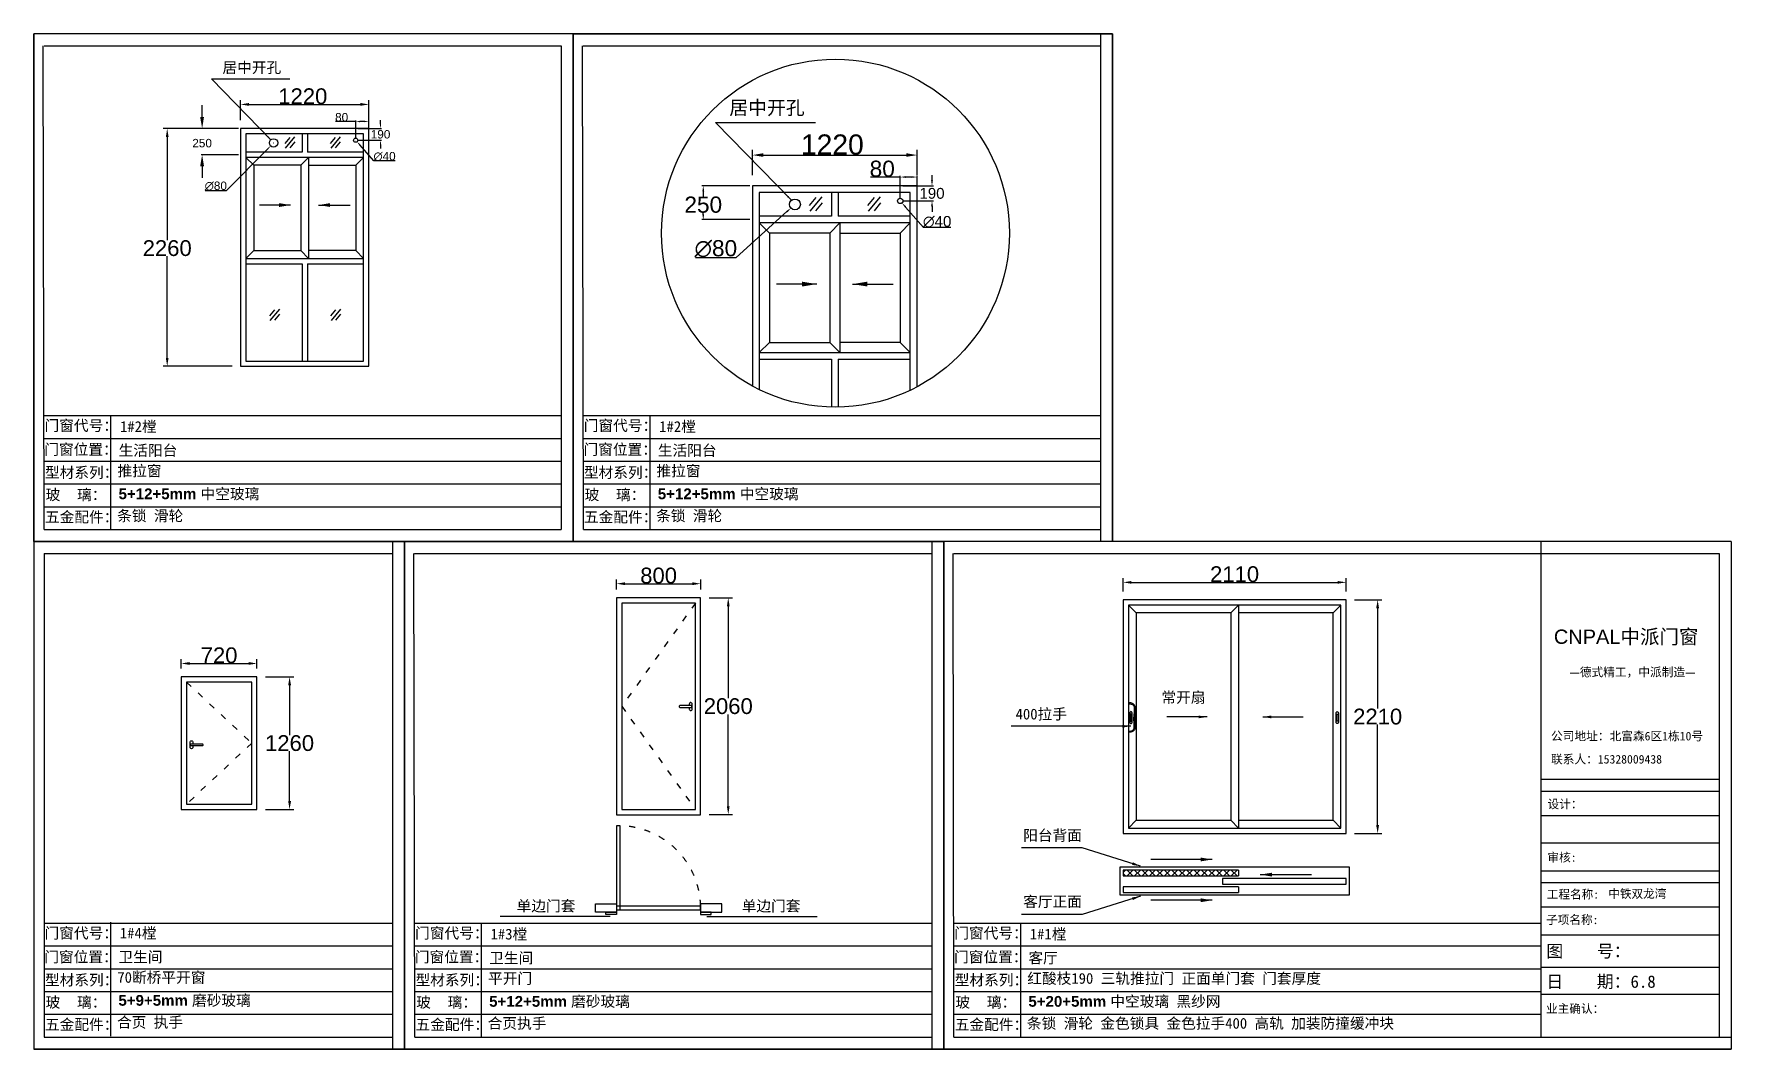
# Model space of a CAD drawing. Header units: inches. Extents: x -138455 to 599497, y -747149 to 13167.
# Drawn here: x 300036 to 316168, y -91132 to -81487 of the extents above; entities that cross this region are included whole.
import ezdxf

# ---------------------------------------------------------------- set-up
doc = ezdxf.new("R2010")
doc.units = ezdxf.units.IN
doc.header["$MEASUREMENT"] = 0
doc.header["$PDMODE"] = 35
doc.header["$PDSIZE"] = -3
doc.linetypes.add('ACAD_ISO03W100', pattern=[30, 12, -18])
doc.layers.add('0 @ 1', color=7, linetype='Continuous')
doc.styles.add('Annotative', font='arialbd.ttf')
doc.styles.add('MtXpl_', font='')
doc.styles.get("Standard").update_dxf_attribs({"font": 'arial.ttf'})
doc.styles.get('MtXpl_').set_extended_font_data('SimSun')
doc.dimstyles.get("Standard").update_dxf_attribs({"dimtxt": 80, "dimasz": 70, "dimexe": 40, "dimexo": 80, "dimgap": 0, "dimtad": 1, "dimtih": 1, "dimtoh": 1, "dimdec": 0, "dimzin": 0, "dimdsep": 46, "dimtxsty": 'Standard', "dimcen": 0.09, "dimadec": 0, "dimazin": 0, "dimtfac": 1, "dimtdec": 0, "dimtofl": 0, "dimtmove": 0, "dimatfit": 3, "dimfxl": 0, "dimtolj": 1, "dimtzin": 0, "dimarcsym": 0})

# ---------------------------------------------------------------- blocks, each defined once
blk = doc.blocks.new('*D514')
at = {"color": 0, "lineweight": -2, "transparency": 16777216}
for p, q in [((310389, -86784), (310389, -86658)), ((310469, -86698), (312429, -86698)), ((312509, -86784), (312509, -86658))]:
    blk.add_line(p, q, dxfattribs=at)
at = {"color": 0, "transparency": 16777216}
for points in [[(310469, -86685), (310469, -86711), (310389, -86698)], [(312429, -86685), (312429, -86711), (312509, -86698)]]:
    blk.add_solid(points, dxfattribs=at)
at = {"layer": 'Defpoints', "color": 0, "transparency": 16777216}
for p in [(312509, -86698), (310389, -86864), (312509, -86864)]:
    blk.add_point(p, dxfattribs=at)
at = {"color": 0, "transparency": 16777216, "insert": (311449, -86621), "char_height": 150, "attachment_point": 5}
blk.add_mtext('\\A1;2110', dxfattribs=at)
blk = doc.blocks.new('*D515')
at = {"color": 0, "lineweight": -2, "transparency": 16777216}
for p, q in [((312589, -86864), (312849, -86864)), ((312809, -86944), (312809, -87897)), ((312809, -89004), (312809, -88050)), ((312589, -89084), (312849, -89084))]:
    blk.add_line(p, q, dxfattribs=at)
at = {"color": 0, "transparency": 16777216}
for points in [[(312795, -86944), (312822, -86944), (312809, -86864)], [(312795, -89004), (312822, -89004), (312809, -89084)]]:
    blk.add_solid(points, dxfattribs=at)
at = {"layer": 'Defpoints', "color": 0, "transparency": 16777216}
for p in [(312509, -86864), (312509, -89084), (312809, -89084)]:
    blk.add_point(p, dxfattribs=at)
at = {"color": 0, "transparency": 16777216, "insert": (312809, -87974), "char_height": 150, "attachment_point": 5}
blk.add_mtext('\\A1;2210', dxfattribs=at)
blk = doc.blocks.new('*D516')
at = {"color": 0, "lineweight": -2, "transparency": 16777216}
for p, q in [((301920, -82385), (301263, -82385)), ((301303, -82465), (301303, -83446)), ((301303, -84565), (301303, -83600)), ((301920, -84645), (301263, -84645))]:
    blk.add_line(p, q, dxfattribs=at)
at = {"color": 0, "transparency": 16777216}
for points in [[(301290, -82465), (301316, -82465), (301303, -82385)], [(301290, -84565), (301316, -84565), (301303, -84645)]]:
    blk.add_solid(points, dxfattribs=at)
at = {"layer": 'Defpoints', "color": 0, "transparency": 16777216}
for p in [(302000, -82385), (301303, -84645), (302000, -84645)]:
    blk.add_point(p, dxfattribs=at)
at = {"color": 0, "transparency": 16777216, "insert": (301303, -83523), "char_height": 150, "attachment_point": 5}
blk.add_mtext('\\A1;2260', dxfattribs=at)
blk = doc.blocks.new('*D511')
at = {"color": 0, "lineweight": -2, "transparency": 16777216}
for p, q in [((302000, -82305), (302000, -82117)), ((302080, -82157), (303140, -82157)), ((303220, -82305), (303220, -82117))]:
    blk.add_line(p, q, dxfattribs=at)
at = {"color": 0, "transparency": 16777216}
for points in [[(302080, -82143), (302080, -82170), (302000, -82157)], [(303140, -82143), (303140, -82170), (303220, -82157)]]:
    blk.add_solid(points, dxfattribs=at)
at = {"layer": 'Defpoints', "color": 0, "transparency": 16777216}
for p in [(303220, -82157), (302000, -82385), (303220, -82385)]:
    blk.add_point(p, dxfattribs=at)
at = {"color": 0, "transparency": 16777216, "insert": (302592, -82080), "char_height": 150, "attachment_point": 5}
blk.add_mtext('\\A1;1220', dxfattribs=at)
blk = doc.blocks.new('123as')
at = {"color": 0}
for p, q in [((90189, 51387), (90252, 51462)), ((90194, 51330), (90312, 51470)), ((90251, 51335), (90314, 51410))]:
    blk.add_line(p, q, dxfattribs=at)
blk = doc.blocks.new('*D512')
at = {"color": 0, "lineweight": -2, "transparency": 16777216}
for p, q in [((301635, -82275), (301635, -82165)), ((301980, -82385), (301625, -82385)), ((301980, -82635), (301625, -82635)), ((301635, -82745), (301635, -82855))]:
    blk.add_line(p, q, dxfattribs=at)
at = {"color": 0, "transparency": 16777216}
for points in [[(301616, -82275), (301653, -82275), (301635, -82385)], [(301616, -82745), (301653, -82745), (301635, -82635)]]:
    blk.add_solid(points, dxfattribs=at)
at = {"layer": 'Defpoints', "color": 0, "transparency": 16777216}
for p in [(301635, -82385), (302000, -82385), (302000, -82635)]:
    blk.add_point(p, dxfattribs=at)
at = {"color": 0, "transparency": 16777216, "insert": (301635, -82525), "char_height": 80, "attachment_point": 5}
blk.add_mtext('\\A1;250', dxfattribs=at)
blk = doc.blocks.new('*D519')
at = {"color": 0, "lineweight": -2, "transparency": 16777216}
for p, q in [((303115, -82385), (303341, -82385)), ((303331, -82345), (303331, -82305)), ((303115, -82497), (303341, -82497)), ((303331, -82537), (303331, -82577))]:
    blk.add_line(p, q, dxfattribs=at)
at = {"color": 0, "transparency": 16777216}
for points in [[(303324, -82345), (303337, -82345), (303331, -82385)], [(303324, -82537), (303337, -82537), (303331, -82497)]]:
    blk.add_solid(points, dxfattribs=at)
at = {"layer": 'Defpoints', "color": 0, "transparency": 16777216}
for p in [(303095, -82385), (303331, -82385), (303095, -82497)]:
    blk.add_point(p, dxfattribs=at)
at = {"color": 0, "transparency": 16777216, "insert": (303331, -82441), "char_height": 80, "attachment_point": 5}
blk.add_mtext('\\A1;190', dxfattribs=at)
blk = doc.blocks.new('*D513')
at = {"color": 0, "lineweight": -2, "transparency": 16777216}
for p, q in [((303095, -82320), (302904, -82320)), ((303095, -82477), (303095, -82310)), ((303180, -82320), (303135, -82320)), ((303220, -82477), (303220, -82310))]:
    blk.add_line(p, q, dxfattribs=at)
at = {"color": 0, "transparency": 16777216}
for points in [[(303135, -82313), (303135, -82326), (303095, -82320)], [(303180, -82313), (303180, -82326), (303220, -82320)]]:
    blk.add_solid(points, dxfattribs=at)
at = {"layer": 'Defpoints', "color": 0, "transparency": 16777216}
for p in [(303220, -82320), (303095, -82497), (303220, -82497)]:
    blk.add_point(p, dxfattribs=at)
at = {"color": 0, "transparency": 16777216, "insert": (302961, -82279), "char_height": 80, "attachment_point": 5}
blk.add_mtext('\\A1;80', dxfattribs=at)
blk = doc.blocks.new('*D520')
at = {"color": 0, "lineweight": -2, "transparency": 16777216}
for p, q in [((302236, -87596), (302506, -87596)), ((302466, -87676), (302466, -88149)), ((302466, -88776), (302466, -88303)), ((302236, -88856), (302506, -88856))]:
    blk.add_line(p, q, dxfattribs=at)
at = {"color": 0, "transparency": 16777216}
for points in [[(302453, -87676), (302480, -87676), (302466, -87596)], [(302453, -88776), (302480, -88776), (302466, -88856)]]:
    blk.add_solid(points, dxfattribs=at)
at = {"layer": 'Defpoints', "color": 0, "transparency": 16777216}
for p in [(302156, -87596), (302156, -88856), (302466, -88856)]:
    blk.add_point(p, dxfattribs=at)
at = {"color": 0, "transparency": 16777216, "insert": (302466, -88226), "char_height": 150, "attachment_point": 5}
blk.add_mtext('\\A1;1260', dxfattribs=at)
blk = doc.blocks.new('*D521')
at = {"color": 0, "lineweight": -2, "transparency": 16777216}
for p, q in [((301436, -87516), (301436, -87429)), ((302156, -87516), (302156, -87429)), ((301516, -87469), (302076, -87469))]:
    blk.add_line(p, q, dxfattribs=at)
at = {"color": 0, "transparency": 16777216}
for points in [[(301516, -87455), (301516, -87482), (301436, -87469)], [(302076, -87455), (302076, -87482), (302156, -87469)]]:
    blk.add_solid(points, dxfattribs=at)
at = {"layer": 'Defpoints', "color": 0, "transparency": 16777216}
for p in [(301436, -87596), (302156, -87469), (302156, -87596)]:
    blk.add_point(p, dxfattribs=at)
at = {"color": 0, "transparency": 16777216, "insert": (301796, -87392), "char_height": 150, "attachment_point": 5}
blk.add_mtext('\\A1;720', dxfattribs=at)
blk = doc.blocks.new('dzcs')
blk.add_lwpolyline([(142096, -3328), (142196, -3328, 0.414214), (142206, -3318), (142206, -3318, 0.414214), (142196, -3308), (142096, -3308, 0.414214), (142086, -3318), (142086, -3318, 0.414214)], format="xyb", close=True)
blk.add_lwpolyline([(142182, -3328), (142182, -3342, 0.414214), (142196, -3355), (142196, -3355, 0.414214), (142209, -3342), (142209, -3294, 0.414214), (142196, -3280), (142196, -3280, 0.414214), (142182, -3294), (142182, -3308)], format="xyb")
blk = doc.blocks.new('123z')
at = {"color": 0}
for points in [[(94078, 52755), (94078, 52755, 0.414214), (94088, 52765), (94088, 52845, 0.414214), (94078, 52855), (94078, 52855, 0.414214), (94068, 52845), (94068, 52765, 0.414214)], [(94078, 52775), (94078, 52775, 0.414214), (94083, 52780), (94083, 52830, 0.414214), (94078, 52835), (94078, 52835, 0.414214), (94073, 52830), (94073, 52780, 0.414214)]]:
    blk.add_lwpolyline(points, format="xyb", close=True, dxfattribs=at)
blk = doc.blocks.new('*D517')
at = {"color": 0, "lineweight": -2, "transparency": 16777216}
for p, q in [((306454, -86845), (306676, -86845)), ((306636, -86925), (306636, -87799)), ((306636, -88825), (306636, -87952)), ((306454, -88905), (306676, -88905))]:
    blk.add_line(p, q, dxfattribs=at)
at = {"color": 0, "transparency": 16777216}
for points in [[(306623, -86925), (306649, -86925), (306636, -86845)], [(306623, -88825), (306649, -88825), (306636, -88905)]]:
    blk.add_solid(points, dxfattribs=at)
at = {"layer": 'Defpoints', "color": 0, "transparency": 16777216}
for p in [(306374, -86845), (306374, -88905), (306636, -88905)]:
    blk.add_point(p, dxfattribs=at)
at = {"color": 0, "transparency": 16777216, "insert": (306636, -87875), "char_height": 150, "attachment_point": 5}
blk.add_mtext('\\A1;2060', dxfattribs=at)
blk = doc.blocks.new('*D518')
at = {"color": 0, "lineweight": -2, "transparency": 16777216}
for p, q in [((305574, -86765), (305574, -86671)), ((305654, -86711), (306294, -86711)), ((306374, -86765), (306374, -86671))]:
    blk.add_line(p, q, dxfattribs=at)
at = {"color": 0, "transparency": 16777216}
for points in [[(305654, -86697), (305654, -86724), (305574, -86711)], [(306294, -86697), (306294, -86724), (306374, -86711)]]:
    blk.add_solid(points, dxfattribs=at)
at = {"layer": 'Defpoints', "color": 0, "transparency": 16777216}
for p in [(306374, -86711), (305574, -86845), (306374, -86845)]:
    blk.add_point(p, dxfattribs=at)
at = {"color": 0, "transparency": 16777216, "insert": (305974, -86634), "char_height": 150, "attachment_point": 5}
blk.add_mtext('\\A1;800', dxfattribs=at)
blk = doc.blocks.new('*D522')
at = {"color": 0, "lineweight": -2, "transparency": 16777216}
for p, q in [((303095, -82497), (303095, -82497)), ((303095, -82497), (303095, -82497)), ((303268, -82694), (303135, -82542)), ((303469, -82694), (303268, -82694))]:
    blk.add_line(p, q, dxfattribs=at)
at = {"color": 0, "transparency": 16777216}
blk.add_solid([(303140, -82537), (303129, -82546), (303108, -82512)], dxfattribs=at)
at = {"layer": 'Defpoints', "color": 0, "transparency": 16777216}
for p in [(303082, -82482), (303108, -82512)]:
    blk.add_point(p, dxfattribs=at)
at = {"color": 0, "transparency": 16777216, "insert": (303369, -82651), "char_height": 80, "attachment_point": 5}
blk.add_mtext('\\A1;∅40', dxfattribs=at)
blk = doc.blocks.new('*D523')
at = {"color": 0, "lineweight": -2, "transparency": 16777216}
for p, q in [((301866, -82975), (302258, -82579)), ((302314, -82522), (302315, -82522)), ((302314, -82522), (302314, -82522)), ((301665, -82975), (301866, -82975))]:
    blk.add_line(p, q, dxfattribs=at)
at = {"color": 0, "transparency": 16777216}
blk.add_solid([(302253, -82575), (302263, -82584), (302286, -82551)], dxfattribs=at)
at = {"layer": 'Defpoints', "color": 0, "transparency": 16777216}
for p in [(302286, -82551), (302343, -82494)]:
    blk.add_point(p, dxfattribs=at)
at = {"color": 0, "transparency": 16777216, "insert": (301765, -82932), "char_height": 80, "attachment_point": 5}
blk.add_mtext('\\A1;∅80', dxfattribs=at)
blk = doc.blocks.new('*D233')
at = {"color": 0, "lineweight": -2, "transparency": 16777216}
for p, q in [((314173, -82305), (314173, -82117)), ((314253, -82157), (315313, -82157)), ((315393, -82305), (315393, -82117))]:
    blk.add_line(p, q, dxfattribs=at)
at = {"color": 0, "transparency": 16777216}
for points in [[(314253, -82143), (314253, -82170), (314173, -82157)], [(315313, -82143), (315313, -82170), (315393, -82157)]]:
    blk.add_solid(points, dxfattribs=at)
at = {"layer": 'Defpoints', "color": 0, "transparency": 16777216}
for p in [(315393, -82157), (314173, -82385), (315393, -82385)]:
    blk.add_point(p, dxfattribs=at)
at = {"color": 0, "transparency": 16777216, "insert": (314765, -82080), "char_height": 150, "attachment_point": 5}
blk.add_mtext('\\A1;1220', dxfattribs=at)
blk = doc.blocks.new('*D234')
at = {"color": 0, "lineweight": -2, "transparency": 16777216}
for p, q in [((314153, -82385), (313798, -82385)), ((313808, -82425), (313808, -82464)), ((314153, -82635), (313798, -82635)), ((313808, -82595), (313808, -82586))]:
    blk.add_line(p, q, dxfattribs=at)
at = {"color": 0, "transparency": 16777216}
for points in [[(313801, -82425), (313815, -82425), (313808, -82385)], [(313801, -82595), (313815, -82595), (313808, -82635)]]:
    blk.add_solid(points, dxfattribs=at)
at = {"layer": 'Defpoints', "color": 0, "transparency": 16777216}
for p in [(313808, -82385), (314173, -82385), (314173, -82635)]:
    blk.add_point(p, dxfattribs=at)
at = {"color": 0, "transparency": 16777216, "insert": (313808, -82525), "char_height": 80, "attachment_point": 5}
blk.add_mtext('\\A1;{\\H1.5x;250}', dxfattribs=at)
blk = doc.blocks.new('*D237')
at = {"color": 0, "lineweight": -2, "transparency": 16777216}
for p, q in [((315288, -82385), (315514, -82385)), ((315504, -82345), (315504, -82305)), ((315288, -82497), (315514, -82497)), ((315504, -82537), (315504, -82577))]:
    blk.add_line(p, q, dxfattribs=at)
at = {"color": 0, "transparency": 16777216}
for points in [[(315497, -82345), (315511, -82345), (315504, -82385)], [(315497, -82537), (315511, -82537), (315504, -82497)]]:
    blk.add_solid(points, dxfattribs=at)
at = {"layer": 'Defpoints', "color": 0, "transparency": 16777216}
for p in [(315268, -82385), (315504, -82385), (315268, -82497)]:
    blk.add_point(p, dxfattribs=at)
at = {"color": 0, "transparency": 16777216, "insert": (315504, -82441), "char_height": 80, "attachment_point": 5}
blk.add_mtext('\\A1;190', dxfattribs=at)
blk = doc.blocks.new('*D235')
at = {"color": 0, "lineweight": -2, "transparency": 16777216}
for p, q in [((315268, -82320), (315049, -82320)), ((315268, -82477), (315268, -82310)), ((315353, -82320), (315308, -82320)), ((315393, -82477), (315393, -82310))]:
    blk.add_line(p, q, dxfattribs=at)
at = {"color": 0, "transparency": 16777216}
for points in [[(315308, -82313), (315308, -82326), (315268, -82320)], [(315353, -82313), (315353, -82326), (315393, -82320)]]:
    blk.add_solid(points, dxfattribs=at)
at = {"layer": 'Defpoints', "color": 0, "transparency": 16777216}
for p in [(315393, -82320), (315268, -82497), (315393, -82497)]:
    blk.add_point(p, dxfattribs=at)
at = {"color": 0, "transparency": 16777216, "insert": (315135, -82259), "char_height": 80, "attachment_point": 5}
blk.add_mtext('\\A1;{\\H1.5x;80}', dxfattribs=at)
blk = doc.blocks.new('*D238')
at = {"color": 0, "lineweight": -2, "transparency": 16777216}
for p, q in [((315268, -82497), (315268, -82497)), ((315268, -82497), (315268, -82497)), ((315441, -82694), (315308, -82542)), ((315643, -82694), (315441, -82694))]:
    blk.add_line(p, q, dxfattribs=at)
at = {"color": 0, "transparency": 16777216}
blk.add_solid([(315313, -82537), (315303, -82546), (315281, -82512)], dxfattribs=at)
at = {"layer": 'Defpoints', "color": 0, "transparency": 16777216}
for p in [(315255, -82482), (315281, -82512)]:
    blk.add_point(p, dxfattribs=at)
at = {"color": 0, "transparency": 16777216, "insert": (315542, -82651), "char_height": 80, "attachment_point": 5}
blk.add_mtext('\\A1;∅40', dxfattribs=at)
blk = doc.blocks.new('*D236')
at = {"color": 0, "lineweight": -2, "transparency": 16777216}
for p, q in [((314488, -82522), (314488, -82522)), ((314488, -82522), (314488, -82522)), ((314052, -82916), (314428, -82576)), ((313750, -82916), (314052, -82916))]:
    blk.add_line(p, q, dxfattribs=at)
at = {"color": 0, "transparency": 16777216}
blk.add_solid([(314424, -82571), (314433, -82581), (314458, -82549)], dxfattribs=at)
at = {"layer": 'Defpoints', "color": 0, "transparency": 16777216}
for p in [(314518, -82496), (314458, -82549)]:
    blk.add_point(p, dxfattribs=at)
at = {"color": 0, "transparency": 16777216, "insert": (313901, -82851), "char_height": 80, "attachment_point": 5}
blk.add_mtext('\\A1;{\\H1.5x;∅80}', dxfattribs=at)
blk = doc.blocks.new('123hhh')
for centre, radius, start, end in [((280706.3, -83231.5), 10, 16.45017, 30.15144), ((280724, -83285), 15, 176.76219, 183.23781), ((280706.3, -83338.5), 10, 329.84856, 343.54983)]:
    blk.add_arc(centre, radius, start, end)
for points, knots in [([(280691.5, -83211), (280688.9, -83210.6), (280685.3, -83210.1), (280685, -83215), (280689.9, -83216.5), (280695.6, -83216.9), (280703.8, -83219.4), (280710.5, -83226.2), (280712.5, -83239.1), (280711.7, -83253.6), (280710.7, -83267.6), (280709.5, -83277.4), (280709.2, -83282.1), (280709.1, -83284.2)], [0, 0, 0, 0, 6.082763, 8.582763, 11.318747, 19.461781, 26.725965, 36.438119, 46.233865, 64.642794, 80.276332, 88.205882, 94.390611, 94.390611, 94.390611, 94.390611]), ([(280714.9, -83226.5), (280712.4, -83222.1), (280706.8, -83213.8), (280697, -83212), (280691.5, -83211)], [0.93741, 0.93741, 0.93741, 0.93741, 13.606526, 29.417915, 29.417915, 29.417915, 29.417915]), ([(280691.5, -83359), (280688.9, -83359.4), (280685.3, -83359.9), (280685, -83355), (280689.9, -83353.5), (280695.6, -83353.1), (280703.8, -83350.6), (280710.5, -83343.8), (280712.5, -83330.9), (280711.7, -83316.4), (280710.7, -83302.4), (280709.5, -83292.6), (280709.2, -83287.9), (280709.1, -83285.8)], [0, 0, 0, 0, 6.082763, 8.582763, 11.318747, 19.461781, 26.725965, 36.438119, 46.233865, 64.642794, 80.276332, 88.205882, 94.390611, 94.390611, 94.390611, 94.390611]), ([(280715.8, -83228.7), (280716.2, -83230), (280717.4, -83234.2), (280716.8, -83248.6), (280716.7, -83266), (280716.7, -83280.5), (280716.7, -83285)], [1.197256, 1.197256, 1.197256, 1.197256, 5.358743, 14.155697, 44.084834, 57.684594, 57.684594, 57.684594, 57.684594]), ([(280715.8, -83341.3), (280716.2, -83340), (280717.4, -83335.8), (280716.8, -83321.4), (280716.7, -83304), (280716.7, -83289.5), (280716.7, -83285)], [1.197256, 1.197256, 1.197256, 1.197256, 5.358743, 14.155697, 44.084834, 57.684594, 57.684594, 57.684594, 57.684594]), ([(280714.9, -83343.5), (280712.4, -83347.9), (280706.8, -83356.2), (280697, -83358), (280691.5, -83359)], [0.93741, 0.93741, 0.93741, 0.93741, 13.606526, 29.417915, 29.417915, 29.417915, 29.417915])]:
    blk.add_open_spline(points, degree=3, knots=knots)
blk = doc.blocks.new('1231231111111')
for p, q in [((315393.3, -82384.9), (314173.3, -82384.9)), ((314173.3, -82384.9), (314173.3, -83869.1)), ((315393.3, -83874.3), (315393.3, -82384.9)), ((314758.3, -82434.9), (314758.3, -82609.9)), ((314808.3, -82434.9), (314808.3, -82609.9)), ((314758.3, -82609.9), (314223.3, -82609.9)), ((314223.3, -82609.9), (314223.3, -82659.9)), ((314745.8, -82659.9), (314223.3, -82659.9)), ((314298.3, -82734.9), (314223.3, -82659.9)), ((314820.8, -82659.9), (314745.8, -82659.9)), ((314745.8, -82734.9), (314820.8, -82659.9)), ((315343.3, -82609.9), (314808.3, -82609.9)), ((315343.3, -82659.9), (314820.8, -82659.9)), ((314820.8, -82659.9), (314820.8, -83619.9)), ((315268.3, -82734.9), (315343.3, -82659.9)), ((314745.8, -82734.9), (314745.8, -83544.9)), ((314298.3, -83544.9), (314223.3, -83619.9)), ((314745.8, -83544.9), (314820.8, -83619.9)), ((315268.3, -83544.9), (315343.3, -83619.9)), ((314223.3, -83619.9), (315343.3, -83619.9)), ((314223.3, -83669.9), (314758.3, -83669.9)), ((314758.3, -83669.9), (314758.3, -84024.8)), ((314808.3, -83669.9), (315343.3, -83669.9)), ((314808.3, -83669.9), (314808.3, -84024.9))]:
    blk.add_line(p, q)
for points in [[(315343.3, -83899.5), (315343.3, -82434.9), (314223.3, -82434.9), (314223.3, -83894.9)], [(314745.8, -82734.9), (314298.3, -82734.9), (314298.3, -83544.9), (314745.8, -83544.9)], [(314820.8, -82734.9), (315268.3, -82734.9), (315268.3, -83544.9), (314820.8, -83544.9)]]:
    blk.add_lwpolyline(points)
for centre, radius in [((314788.1, -82735.5), 1289.6), ((314487.8, -82522.4), 40), ((315268.3, -82496.7), 20)]:
    blk.add_circle(centre, radius)
at = {"xscale": 0.7610076223238538, "yscale": 0.7610076223238538, "zscale": 0.7610076223238538}
for p in [(245962, -121635.3), (246394.9, -121635.3)]:
    blk.add_blockref('123as', p, dxfattribs=at)
at = {"layer": '0 @ 1', "insert": (314001.4, -81754.6), "char_height": 102.373, "attachment_point": 1, "style": 'Annotative'}
blk.add_mtext_dynamic_manual_height_columns('{\\fSimSun|b1|i0|c134|p2;居中开孔}', width=4396.385, gutter_width=903.5, heights=[0], dxfattribs=at)
dim = blk.add_linear_dim(base=(315393.3, -82156.6), p1=(314173.3, -82384.9), p2=(315393.3, -82384.9), dimstyle='Standard', override={"dimtxt": 150, "dimasz": 80})
dim.commit()
dim.dimension.update_dxf_attribs({"geometry": '*D233', "text_midpoint": (314765.4, -82156.6), "dimtype": 160})
dim = blk.add_linear_dim(base=(315393.3, -82319.8), p1=(315268.3, -82496.7), p2=(315393.3, -82496.7), text='{\\H1.5x;80}', dimstyle='Standard', override={"dimasz": 40, "dimexe": 10, "dimexo": 20})
dim.commit()
dim.dimension.update_dxf_attribs({"geometry": '*D235', "text_midpoint": (315134.6, -82319.8), "dimtype": 160})
dim = blk.add_linear_dim(base=(313808.1, -82384.9), p1=(314173.3, -82634.9), p2=(314173.3, -82384.9), angle=90, text='{\\H1.5x;<>}', dimstyle='Standard', override={"dimasz": 40, "dimexe": 10, "dimexo": 20})
dim.commit()
dim.dimension.update_dxf_attribs({"geometry": '*D234', "text_midpoint": (313808.1, -82524.9), "dimtype": 160})
dim = blk.add_linear_dim(base=(315504, -82384.9), p1=(315268.3, -82496.7), p2=(315268.3, -82384.9), angle=90, text='190', dimstyle='Standard', override={"dimasz": 40, "dimexe": 10, "dimexo": 20})
dim.commit()
dim.dimension.update_dxf_attribs({"geometry": '*D237', "text_midpoint": (315504, -82440.8)})
dim = blk.add_diameter_dim_2p(p1=(314517.5, -82495.6), p2=(314458.1, -82549.2), text='{\\H1.5x;<>}', dimstyle='Standard', override={"dimasz": 40, "dimexe": 10, "dimexo": 20})
dim.commit()
dim.dimension.update_dxf_attribs({"geometry": '*D236', "text_midpoint": (313901.2, -82915.7), "dimtype": 163})
dim = blk.add_diameter_dim_2p(p1=(315255.1, -82481.6), p2=(315281.5, -82511.7), dimstyle='Standard', override={"dimasz": 40, "dimexe": 10, "dimexo": 20})
dim.commit()
dim.dimension.update_dxf_attribs({"geometry": '*D238', "text_midpoint": (315542.1, -82694.1), "dimtype": 163})
for points, override in [([(314462.2, -82491.7), (313898.7, -81914.5), (314641.1, -81914.5)], {"dimasz": 40, "dimexe": 10, "dimexo": 20, "dimgap": 0, "dimtad": 0}), ([(314649.8, -83113), (314352.1, -83113)], {"dimasz": 110, "dimexe": 10, "dimexo": 20, "dimgap": 0, "dimtad": 0}), ([(314915.2, -83113), (315216.5, -83113)], {"dimasz": 110, "dimexe": 10, "dimexo": 20, "dimgap": 0, "dimtad": 0})]:
    blk.add_leader(points, dimstyle='Standard', override=override)

msp = doc.modelspace()

# ---------------------------------------------------------------- hatches: boundary and pattern name
h = msp.add_hatch()
h.set_pattern_fill('ANSI37', color=256, scale=400)
h.set_pattern_definition([(45, (0, 24.61), (-35.355339, 35.355339), []), (135, (0, 24.61), (-35.355339, -35.355339), [])])
h.paths.add_polyline_path([(311487, -89432.3), (310389.5, -89432.3), (310389.5, -89487.3), (311449.5, -89487.3), (311487, -89487.3)])

# ---------------------------------------------------------------- linework, layer by layer
for p, q in [((305161.7, -81487.2), (300036.2, -81487.2)), ((300036.2, -81487.2), (300036.2, -86309.7)), ((300036.2, -81487.2), (300036.2, -86196)), ((300036.2, -86309.7), (300036.2, -81487.2)), ((300133.1, -86196), (300124.6, -81600.5)), ((300132.7, -81600.5), (305048.4, -81600.5)), ((305048.4, -81600.5), (305048.4, -86196)), ((305161.7, -81487.2), (310287.2, -81487.2)), ((310287.2, -81487.2), (305161.7, -81487.2)), ((305161.7, -81487.2), (305161.7, -86309.7)), ((305161.7, -81487.2), (305161.7, -86196)), ((305161.7, -86309.7), (305161.7, -81487.2)), ((305258.6, -86196), (305250.1, -81600.5)), ((305258.2, -81600.5), (310174, -81600.5)), ((310174, -81487.2), (310174, -86309.7)), ((310287.2, -81487.2), (310287.2, -86309.7)), ((310287.2, -81487.2), (310287.2, -86309.7)), ((310287.2, -81487.2), (310287.2, -86196)), ((310287.2, -86309.7), (310287.2, -81487.2)), ((303220, -82384.9), (302000, -82384.9)), ((302000, -82384.9), (302000, -84644.9)), ((302585, -82434.9), (302585, -82609.9)), ((302635, -82434.9), (302635, -82609.9)), ((303220, -84644.9), (303220, -82384.9)), ((302585, -82609.9), (302050, -82609.9)), ((302050, -82609.9), (302050, -82659.9)), ((302572.5, -82659.9), (302050, -82659.9)), ((302125, -82734.9), (302050, -82659.9)), ((302647.5, -82659.9), (302572.5, -82659.9)), ((302572.5, -82734.9), (302647.5, -82659.9)), ((302572.5, -82734.9), (302572.5, -83544.9)), ((303170, -82609.9), (302635, -82609.9)), ((303170, -82659.9), (302647.5, -82659.9)), ((302647.5, -82659.9), (302647.5, -83619.9)), ((303095, -82734.9), (303170, -82659.9)), ((302125, -83544.9), (302050, -83619.9)), ((302572.5, -83544.9), (302647.5, -83619.9)), ((303095, -83544.9), (303170, -83619.9)), ((302050, -83619.9), (303170, -83619.9)), ((302050, -83669.9), (302585, -83669.9)), ((302585, -83669.9), (302585, -84594.9)), ((302635, -83669.9), (303170, -83669.9)), ((302635, -83669.9), (302635, -84594.9)), ((302000, -84644.9), (303220, -84644.9)), ((300132.7, -85113.2), (305048.4, -85113.2)), ((300764.6, -85113.2), (300764.6, -86196)), ((305258.2, -85113.2), (310174, -85113.2)), ((305890.1, -85113.2), (305890.1, -86196)), ((300132.7, -85329.8), (305048.4, -85329.8)), ((305258.2, -85329.8), (310174, -85329.8)), ((300132.7, -85546.3), (305048.4, -85546.3)), ((305258.2, -85546.3), (310174, -85546.3)), ((300132.7, -85762.9), (305048.4, -85762.9)), ((305258.2, -85762.9), (310174, -85762.9)), ((300132.7, -85979.4), (305048.4, -85979.4)), ((305258.2, -85979.4), (310174, -85979.4)), ((300133.1, -86196), (305048.4, -86196)), ((305258.6, -86196), (310174, -86196)), ((300036.2, -86309.7), (300036.2, -91132.3)), ((300036.2, -86309.7), (305161.7, -86309.7)), ((300132.7, -86423), (303445.4, -86423)), ((300132.7, -86423), (300133.1, -91018.5)), ((303445.4, -86309.7), (303445.4, -91132.3)), ((303558.6, -86309.7), (303558.6, -91132.3)), ((303558.6, -86309.7), (308684.1, -86309.7)), ((308684.1, -86309.7), (303558.6, -86309.7)), ((303558.6, -86309.7), (303558.6, -91132.3)), ((303558.6, -86309.7), (303558.6, -91018.5)), ((303558.6, -91132.3), (303558.6, -86309.7)), ((303655.5, -91018.5), (303647, -86423)), ((303655.1, -86423), (308570.9, -86423)), ((305161.7, -86309.7), (308684.1, -86309.7)), ((308570.9, -86309.7), (308570.9, -91132.3)), ((316168.3, -86309.7), (308684.1, -86309.7)), ((308684.1, -86309.7), (308684.1, -91132.3)), ((308684.1, -86309.7), (308684.1, -91018.5)), ((308684.1, -91132.3), (308684.1, -86309.7)), ((308684.1, -86309.7), (308684.1, -91018.5)), ((308684.1, -86309.7), (308684.1, -91132.3)), ((308684.1, -86309.7), (308684.1, -91132.3)), ((308684.1, -86309.7), (308684.1, -91132.3)), ((308684.1, -86309.7), (308684.1, -91018.5)), ((308684.1, -91132.3), (308684.1, -86309.7)), ((308781.1, -91018.5), (308772.5, -86423)), ((308780.7, -86423), (316055, -86423)), ((314358.6, -86309.7), (314358.6, -91018.5)), ((316055, -86423), (316055, -91018.5)), ((316168.3, -86309.7), (316168.3, -91018.5)), ((316168.3, -86309.7), (316168.3, -91132.3)), ((312509.5, -86863.6), (310389.5, -86863.6)), ((310389.5, -86863.6), (310389.5, -89083.6)), ((310514.5, -86988.6), (310439.5, -86913.6)), ((311412, -86988.6), (311487, -86913.6)), ((311487, -86913.6), (311487, -89033.6)), ((312384.5, -86988.6), (312459.5, -86913.6)), ((312509.5, -89083.6), (312509.5, -86863.6)), ((311412, -86988.6), (311412, -88958.6)), ((314358.6, -88567.5), (316055, -88567.5)), ((314358.6, -88680.8), (316055, -88680.8)), ((310514.5, -88958.6), (310439.5, -89033.6)), ((311412, -88958.6), (311487, -89033.6)), ((312384.5, -88958.6), (312459.5, -89033.6)), ((314358.6, -88914.3), (316055, -88914.3)), ((310389.5, -89083.6), (312509.5, -89083.6)), ((314358.6, -89174), (316055, -89174)), ((311487, -89432.3), (311487, -89487.3)), ((312509.5, -89566.9), (312509.5, -89511.9)), ((314358.6, -89437.7), (316055, -89437.7)), ((311487, -89591), (311487, -89646)), ((314358.6, -89551), (316055, -89551)), ((314358.6, -89780), (316055, -89780)), ((300132.7, -89935.7), (303445.4, -89935.7)), ((300763, -89926.2), (300763, -91009)), ((303655.1, -89935.7), (308570.9, -89935.7)), ((304287, -89935.7), (304287, -91018.5)), ((308780.7, -89935.7), (314358.6, -89935.7)), ((309412.5, -89935.7), (309412.5, -91018.5)), ((300132.7, -90152.3), (303445.4, -90152.3)), ((303655.1, -90152.3), (308570.9, -90152.3)), ((308780.7, -90152.3), (314358.6, -90152.3)), ((314358.6, -90048.5), (316055, -90048.5)), ((300132.7, -90368.8), (303445.4, -90368.8)), ((303655.1, -90368.8), (308570.9, -90368.8)), ((308780.7, -90368.8), (314358.6, -90368.8)), ((314358.6, -90353.3), (316055, -90353.3)), ((300132.7, -90585.4), (303445.4, -90585.4)), ((303655.1, -90585.4), (308570.9, -90585.4)), ((308780.7, -90585.4), (314358.6, -90585.4)), ((314358.6, -90610.1), (316055, -90610.1)), ((300132.7, -90802), (303445.4, -90802)), ((303655.1, -90802), (308570.9, -90802)), ((308780.7, -90802), (314358.6, -90802)), ((300036.2, -91132.3), (303558.6, -91132.3)), ((300133.1, -91018.5), (303445.4, -91018.5)), ((303558.6, -91132.3), (308684.1, -91132.3)), ((303655.5, -91018.5), (308570.9, -91018.5)), ((308684.1, -91132.3), (316168.3, -91132.3)), ((308684.1, -91132.3), (313809.6, -91132.3)), ((313809.6, -91132.3), (308684.1, -91132.3)), ((308781.1, -91018.5), (316168.3, -91018.5))]:
    msp.add_line(p, q)
for points in [[(310287.2, -81487.2), (305161.7, -81487.2)], [(302572.5, -82734.9), (302125, -82734.9), (302125, -83544.9), (302572.5, -83544.9)], [(302647.5, -82734.9), (303095, -82734.9), (303095, -83544.9), (302647.5, -83544.9)], [(303558.6, -86309.7), (300036.2, -86309.7)], [(308684.1, -86309.7), (303558.6, -86309.7)], [(311412, -86988.6), (310514.5, -86988.6), (310514.5, -88958.6), (311412, -88958.6)], [(311487, -88958.6), (312384.5, -88958.6), (312384.5, -86988.6), (311487, -86988.6)], [(311487, -89432.3), (310389.5, -89432.3), (310389.5, -89487.3), (311487, -89487.3)], [(312509.5, -89511.9), (311335, -89511.9), (311335, -89566.9), (312509.5, -89566.9)], [(311487, -89591), (310389.5, -89591), (310389.5, -89646), (311487, -89646)], [(303558.6, -91132.3), (300036.2, -91132.3)], [(308684.1, -91132.3), (303558.6, -91132.3)], [(316168.3, -91132.3), (308684.1, -91132.3)], [(313809.6, -91132.3), (308684.1, -91132.3)]]:
    msp.add_lwpolyline(points)
for points in [[(302050, -84594.9), (303170, -84594.9), (303170, -82434.9), (302050, -82434.9)], [(305573.6, -88905.3), (306373.6, -88905.3), (306373.6, -86845.3), (305573.6, -86845.3)], [(305623.6, -88855.3), (306323.6, -88855.3), (306323.6, -86895.3), (305623.6, -86895.3)], [(310439.5, -89033.6), (312459.5, -89033.6), (312459.5, -86913.6), (310439.5, -86913.6)], [(301436.1, -88856.1), (302156.1, -88856.1), (302156.1, -87596.1), (301436.1, -87596.1)], [(301486.1, -88806.1), (302106.1, -88806.1), (302106.1, -87646.1), (301486.1, -87646.1)], [(305608.6, -89810.7), (305608.6, -89010.7), (305573.6, -89010.7), (305573.6, -89810.7)], [(310358.1, -89667.8), (312541.2, -89667.8), (312541.2, -89405.3), (310358.1, -89405.3)], [(305573.6, -89833.2), (305373.6, -89833.2), (305373.6, -89753.2), (305573.6, -89753.2)], [(305573.6, -89833.2), (305573.6, -89853.2), (305473.6, -89853.2), (305473.6, -89833.2)], [(305573.6, -89810.7), (306373.6, -89810.7), (306373.6, -89775.7), (305573.6, -89775.7)], [(306373.6, -89833.2), (306573.6, -89833.2), (306573.6, -89753.2), (306373.6, -89753.2)], [(306373.6, -89833.2), (306373.6, -89853.2), (306473.6, -89853.2), (306473.6, -89833.2)]]:
    msp.add_lwpolyline(points, close=True)
at = {"linetype": 'ACAD_ISO03W100', "ltscale": 5}
for points in [[(306323.6, -86895.3), (305623.6, -87875.3), (306323.6, -88855.3)], [(301486.1, -87646.1), (302106.1, -88226.1), (301486.1, -88806.1)]]:
    msp.add_lwpolyline(points, dxfattribs=at)
for centre, radius in [((302314.5, -82522.4), 40), ((303094.9, -82496.7), 20)]:
    msp.add_circle(centre, radius)
msp.add_arc((305591.1, -89793.2), 782.7, 1.28116, 91.28116, dxfattribs=at)

# ---------------------------------------------------------------- block references
for name, p, xscale, yscale, zscale in [('1231231111111', (-95926.3, 22693), 1.282072801489198, 1.282072801489198, 1.282072801489198), ('123as', (233788.6, -121635.3), 0.7610076223238538, 0.7610076223238538, 0.7610076223238538), ('123as', (234221.6, -121635.3), 0.7610076223238538, 0.7610076223238538, 0.7610076223238538), ('123as', (233644.8, -123272.7), 0.7610076223238538, 0.7610076223238538, 0.7610076223238538), ('123as', (234224.9, -123272.6), 0.7610076223238538, 0.7610076223238538, 0.7610076223238538), ('123hhh', (-218377.8, 68930.5), 1.884041449713809, 1.884041449713809, 1.884041449713809), ('123z', (203359, -148100), 1.138461538461538, 1.138461538461538, 1.138461538461538), ('123z', (419528.6, -148100), -1.138461538461538, 1.138461538461538, 1.138461538461538)]:
    msp.add_blockref(name, p, dxfattribs=dict(xscale=xscale, yscale=yscale, zscale=zscale))
msp.add_blockref('dzcs', (164083.5, -84560))
at = {"xscale": -1}
msp.add_blockref('dzcs', (443729.4, -84923.3), dxfattribs=at)

# ---------------------------------------------------------------- texts
msp.add_text('CNPAL', height=135.89).set_placement((314484.1, -87282.4))
at = {"style": 'MtXpl_'}
for s, height, p in [('中派门窗', 135.89, (315117.1, -87282.4)), ('—德式精工，中派制造—', 81.536, (314631.3, -87591.8)), ('公司地址：北富森6区1栋10号', 81.536, (314457, -88199.6)), ('联系人：15328009438', 81.536, (314457, -88419.5)), ('设计：', 81.03, (314424.3, -88845.6)), ('审核:', 81.03, (314422.8, -89352.1)), ('工程名称:', 81.03, (314416.2, -89702.5)), ('中铁双龙湾', 81.03, (315001.1, -89697.3)), ('子项名称:', 81.03, (314410.1, -89944.8)), ('图    号：', 117.41, (314412.5, -90260.2)), ('日    期：6.8', 117.41, (314412.5, -90550.1)), ('业主确认：', 81.03, (314410, -90789.3))]:
    msp.add_text(s, height=height, dxfattribs=at).set_placement(p)
at = {"layer": '0 @ 1', "style": 'Annotative'}
for s, p in [('门窗代号：', (300136.6, -85259.1)), ('门窗代号：', (305262.2, -85259.1)), ('门窗位置：', (300134.4, -85485.7)), ('门窗位置：', (305260, -85485.7)), ('型材系列：', (300140.9, -85704.8)), ('型材系列：', (305264, -85704.8)), ('玻    璃：', (300147.5, -85916.3)), ('玻    璃：', (305270.6, -85916.3)), ('五金配件：', (300141.1, -86128)), ('五金配件：', (305264.2, -86128)), ('门窗代号：', (300136.6, -90081.7)), ('门窗代号：', (303659.1, -90081.7)), ('门窗代号：', (308784.6, -90081.7)), ('门窗位置：', (300134.4, -90308.2)), ('门窗位置：', (303656.9, -90308.2)), ('门窗位置：', (308782.4, -90308.2)), ('型材系列：', (300140.9, -90527.3)), ('型材系列：', (303663.3, -90527.3)), ('型材系列：', (308788.8, -90527.3)), ('玻    璃：', (300147.5, -90738.8)), ('玻    璃：', (303669.9, -90738.8)), ('玻    璃：', (308795.5, -90738.8)), ('五金配件：', (300141.1, -90950.6)), ('五金配件：', (303663.5, -90950.6)), ('五金配件：', (308789, -90950.6))]:
    msp.add_text(s, height=102.37, dxfattribs=at).set_placement(p)
at = {"layer": '0 @ 1', "char_height": 102.373, "style": 'Annotative'}
for s, width, insert, attachment_point in [('{\\fSimSun|b1|i0|c134|p2;居中开孔}', 4396.385, (301828.1, -81754.6), 1), ('{\\fSimSun|b1|i0|c134|p2;1#2樘}', 4396.385, (300854.2, -85166.5), 1), ('{\\fSimSun|b1|i0|c134|p2;1#2樘}', 4396.385, (305979.7, -85166.5), 1), ('{\\fSimSun|b1|i0|c134|p2;生活阳台}', 4396.385, (300840.9, -85393), 1), ('{\\fSimSun|b1|i0|c134|p2;生活阳台}', 4396.385, (305966.4, -85393), 1), ('{\\fSimSun|b1|i0|c134|p2;推拉窗}', 4396.385, (300830.4, -85587.4), 1), ('{\\fSimSun|b1|i0|c134|p2;推拉窗}', 4396.385, (305953.5, -85587.4), 1), ('5+12+5mm {\\fSimSun|b1|i0|c134|p2;中空玻璃}', 5972.399, (300840.8, -85805.6), 1), ('5+12+5mm {\\fSimSun|b1|i0|c134|p2;中空玻璃}', 5972.399, (305966.4, -85805.6), 1), ('{\\fSimSun|b1|i0|c134|p2;条锁 滑轮 }', 4396.385, (300827.2, -86013.8), 1), ('{\\fSimSun|b1|i0|c134|p2;条锁 滑轮 }', 4396.385, (305950.2, -86013.8), 1), ('{\\fSimSun|b1|i0|c134|p2;常开扇}', 4396.385, (310753.3, -87853.2), 7), ('{\\fSimSun|b1|i0|c134|p2;400拉手}', 4396.385, (309367.5, -88011.6), 7), ('{\\fSimSun|b1|i0|c134|p2;阳台背面}', 4396.385, (309439.6, -89164), 7), ('{\\fSimSun|b1|i0|c134|p2;客厅正面}', 4396.385, (309439.6, -89679.9), 1), ('{\\fSimSun|b1|i0|c134|p2;单边门套 }', 4396.385, (305183.1, -89721.4), 3), ('{\\fSimSun|b1|i0|c134|p2;单边门套 }', 4396.385, (306764, -89721.4), 1), ('{\\fSimSun|b1|i0|c134|p2;1#4樘}', 4396.385, (300852.6, -89979.5), 1), ('{\\fSimSun|b1|i0|c134|p2;1#3樘}', 4396.385, (304376.6, -89989), 1), ('{\\fSimSun|b1|i0|c134|p2;1#1樘}', 4396.385, (309502.1, -89989), 1), ('{\\fSimSun|b1|i0|c134|p2;卫生间 }', 4396.385, (300839.2, -90206), 1), ('{\\fSimSun|b1|i0|c134|p2;卫生间}', 4396.385, (304363.3, -90215.5), 1), ('{\\fSimSun|b1|i0|c134|p2;客厅   }', 4396.385, (309488.8, -90215.5), 1), ('{\\fSimSun|b1|i0|c134|p2;70断桥平开窗}', 4396.385, (300828.8, -90400.4), 1), ('{\\fSimSun|b1|i0|c134|p2;平开门}', 4396.385, (304352.8, -90409.9), 1), ('{\\fSimSun|b1|i0|c134|p2;红酸枝190 三轨推拉门 正面单门套 门套厚度}', 4396.385, (309478.3, -90409.9), 1), ('5+9+5mm {\\fSimSun|b1|i0|c134|p2;磨砂玻璃}', 5972.399, (300839.2, -90618.6), 1), ('5+12+5mm {\\fSimSun|b1|i0|c134|p2;磨砂玻璃 }', 5972.399, (304363.3, -90628.1), 1), ('5+20+5mm {\\fSimSun|b1|i0|c134|p2;中空玻璃 黑纱网}', 5972.399, (309488.8, -90628.1), 1), ('{\\fSimSun|b1|i0|c134|p2;合页 执手}', 4396.385, (300825.5, -90826.9), 1), ('{\\fSimSun|b1|i0|c134|p2;合页执手}', 4396.385, (304349.6, -90836.4), 1), ('{\\fSimSun|b1|i0|c134|p2;条锁 滑轮 金色锁具 金色拉手400 高轨 加装防撞缓冲块}', 4396.385, (309475.1, -90836.4), 1)]:
    msp.add_mtext_dynamic_manual_height_columns(s, width=width, gutter_width=903.5, heights=[0], dxfattribs=dict(at, insert=insert, attachment_point=attachment_point))

# ---------------------------------------------------------------- dimensions: what is measured, and where the dimension line sits
dim = msp.add_linear_dim(base=(303220, -82156.6), p1=(302000, -82384.9), p2=(303220, -82384.9), dimstyle='Standard', override={"dimtxt": 150, "dimasz": 80})
dim.commit()
dim.dimension.update_dxf_attribs({"geometry": '*D511', "text_midpoint": (302592, -82156.6), "dimtype": 160})
for base, p1, p2, override, picture, middle in [((301634.7, -82384.9), (302000, -82634.9), (302000, -82384.9), {"dimasz": 110, "dimexe": 10, "dimexo": 20}, '*D512', (301634.7, -82524.9)), ((301302.9, -84644.9), (302000, -82384.9), (302000, -84644.9), {"dimtxt": 150, "dimasz": 80}, '*D516', (301302.9, -83522.9)), ((302466.2, -88856.1), (302156.1, -87596.1), (302156.1, -88856.1), {"dimtxt": 150, "dimasz": 80}, '*D520', (302466.2, -88226.1))]:
    dim = msp.add_linear_dim(base=base, p1=p1, p2=p2, angle=90, dimstyle='Standard', override=override)
    dim.commit()
    dim.dimension.update_dxf_attribs({"geometry": picture, "text_midpoint": middle, "dimtype": 160})
dim = msp.add_linear_dim(base=(303220, -82319.8), p1=(303094.9, -82496.7), p2=(303220, -82496.7), text='80', dimstyle='Standard', override={"dimasz": 40, "dimexe": 10, "dimexo": 20})
dim.commit()
dim.dimension.update_dxf_attribs({"geometry": '*D513', "text_midpoint": (302961.2, -82319.8), "dimtype": 160})
dim = msp.add_linear_dim(base=(303330.6, -82384.9), p1=(303094.9, -82496.7), p2=(303094.9, -82384.9), angle=90, text='190', dimstyle='Standard', override={"dimasz": 40, "dimexe": 10, "dimexo": 20})
dim.commit()
dim.dimension.update_dxf_attribs({"geometry": '*D519', "text_midpoint": (303330.6, -82440.8)})
for p1, p2, picture, middle in [((302342.6, -82494), (302286.3, -82550.8), '*D523', (301765.4, -82974.7)), ((303081.8, -82481.6), (303108.1, -82511.7), '*D522', (303368.8, -82694.1))]:
    dim = msp.add_diameter_dim_2p(p1=p1, p2=p2, dimstyle='Standard', override={"dimasz": 40, "dimexe": 10, "dimexo": 20})
    dim.commit()
    dim.dimension.update_dxf_attribs({"geometry": picture, "text_midpoint": middle, "dimtype": 163})
for base, p1, p2, picture, middle in [((306373.6, -86710.7), (305573.6, -86845.3), (306373.6, -86845.3), '*D518', (305973.6, -86634.1)), ((302156.1, -87468.7), (301436.1, -87596.1), (302156.1, -87596.1), '*D521', (301796.1, -87392.1))]:
    dim = msp.add_linear_dim(base=base, p1=p1, p2=p2, dimstyle='Standard', override={"dimtxt": 150, "dimasz": 80})
    dim.commit()
    dim.dimension.update_dxf_attribs({"geometry": picture, "text_midpoint": middle})
dim = msp.add_linear_dim(base=(312509.5, -86697.9), p1=(310389.5, -86863.6), p2=(312509.5, -86863.6), text='2110', dimstyle='Standard', override={"dimtxt": 150, "dimasz": 80})
dim.commit()
dim.dimension.update_dxf_attribs({"geometry": '*D514', "text_midpoint": (311449.5, -86621.3)})
dim = msp.add_linear_dim(base=(306636, -88905.3), p1=(306373.6, -86845.3), p2=(306373.6, -88905.3), angle=90, dimstyle='Standard', override={"dimtxt": 150, "dimasz": 80})
dim.commit()
dim.dimension.update_dxf_attribs({"geometry": '*D517', "text_midpoint": (306636, -87875.3)})
dim = msp.add_linear_dim(base=(312808.8, -89083.6), p1=(312509.5, -86863.6), p2=(312509.5, -89083.6), angle=90, text='2210', dimstyle='Standard', override={"dimtxt": 150, "dimasz": 80})
dim.commit()
dim.dimension.update_dxf_attribs({"geometry": '*D515', "text_midpoint": (312808.8, -87973.6), "dimtype": 160})

# ---------------------------------------------------------------- leaders
for points, override in [([(302288.8, -82491.7), (301725.4, -81914.5), (302467.7, -81914.5)], {"dimasz": 40, "dimexe": 10, "dimexo": 20, "dimgap": 0, "dimtad": 0}), ([(302476.4, -83113), (302178.7, -83113)], {"dimasz": 110, "dimexe": 10, "dimexo": 20, "dimgap": 0, "dimtad": 0}), ([(302741.9, -83113), (303043.2, -83113)], {"dimasz": 110, "dimexe": 10, "dimexo": 20, "dimgap": 0, "dimtad": 0}), ([(310461.6, -88065.1), (309324, -88065.1)], {"dimtxt": 150, "dimasz": 80}), ([(311187.4, -87976.5), (310803.9, -87976.5)], {"dimtxt": 150, "dimasz": 80}), ([(311717.9, -87976.5), (312101.4, -87976.5)], {"dimtxt": 150, "dimasz": 80}), ([(310554.9, -89394.4), (310000.3, -89220.6), (309422, -89220.6)], {"dimtxt": 150, "dimasz": 80}), ([(311237.4, -89331.1), (310651.4, -89331.1)], {"dimasz": 110, "dimexe": 10, "dimexo": 20, "dimtad": 0}), ([(311693.5, -89475), (312180.3, -89475)], {"dimasz": 110, "dimexe": 10, "dimexo": 20, "dimtad": 0}), ([(310554.9, -89680.1), (310000.3, -89853.9), (309422, -89853.9)], {"dimtxt": 150, "dimasz": 80}), ([(311237.4, -89718.5), (310651.4, -89718.5)], {"dimasz": 110, "dimexe": 10, "dimexo": 20, "dimgap": 0, "dimtad": 0}), ([(305515.1, -89872.7), (304467.2, -89872.7)], {"dimasz": 40, "dimexe": 10, "dimexo": 20, "dimgap": 0, "dimtad": 0}), ([(306432.1, -89872.7), (307480, -89872.7)], {"dimasz": 40, "dimexe": 10, "dimexo": 20, "dimgap": 0, "dimtad": 0})]:
    msp.add_leader(points, dimstyle='Standard', override=override)

doc.saveas('drawing.dxf')
